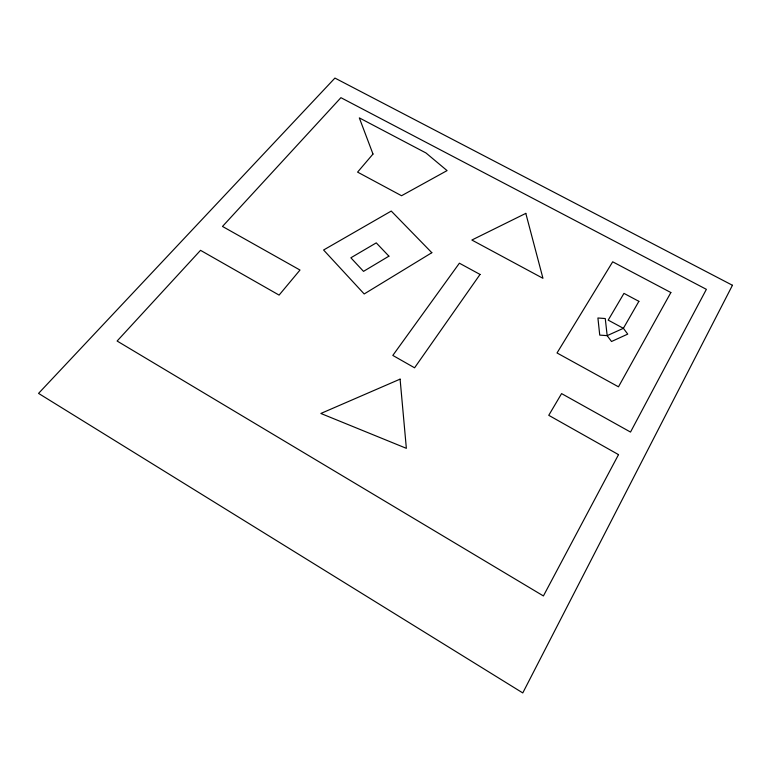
<?xml version="1.0" encoding="UTF-8"?>
<svg xmlns="http://www.w3.org/2000/svg" width="771" height="771" viewBox="0 0 771 771"><rect width="100%" height="100%" fill="white"/><g stroke="black" fill="none" stroke-linecap="round" stroke-linejoin="round"><path stroke-width="1.16" d="M732.45 285.27L522.777 692.927L38.55 393.393L334.932 78.073L732.45 285.27M618.515 454.63L543.41 595.944L117.115 341.033L200.527 250.334L279.092 295.1L299.996 270.043L222.491 226.443L340.917 97.676L706.381 289.337L630.514 432.068L561.587 393.605L548.759 415.318L618.515 454.63M670.866 292.537L618.477 386.82L557.028 352.964L612.694 261.803L670.866 292.537M638.889 301.336L623.382 328.311L607.172 335.645L599.742 335.106L597.91 317.989L605.264 318.539L607.172 335.645L611.519 341.505L627.739 334.113L623.382 328.311L608.203 320.129L623.961 293.375L638.889 301.336M480.044 274.437L414.576 367.806L392.815 355.421L459.391 263.2L480.044 274.437M372.991 154.055L357.59 172.116L401.546 195.728L447.074 170.603L425.978 152.966L359.305 117.867L372.991 154.055M431.827 252.705L364.191 293.963L323.589 250.006L391.254 211.061L431.827 252.705M388.912 256.165L363.517 271.363L350.863 257.793L376.258 242.875L388.912 256.165M525.812 213.374L471.862 240.032L542.957 278.312L525.812 213.374M400.091 379.139L320.852 413.468L406.356 448.327L400.091 379.139"/></g></svg>
